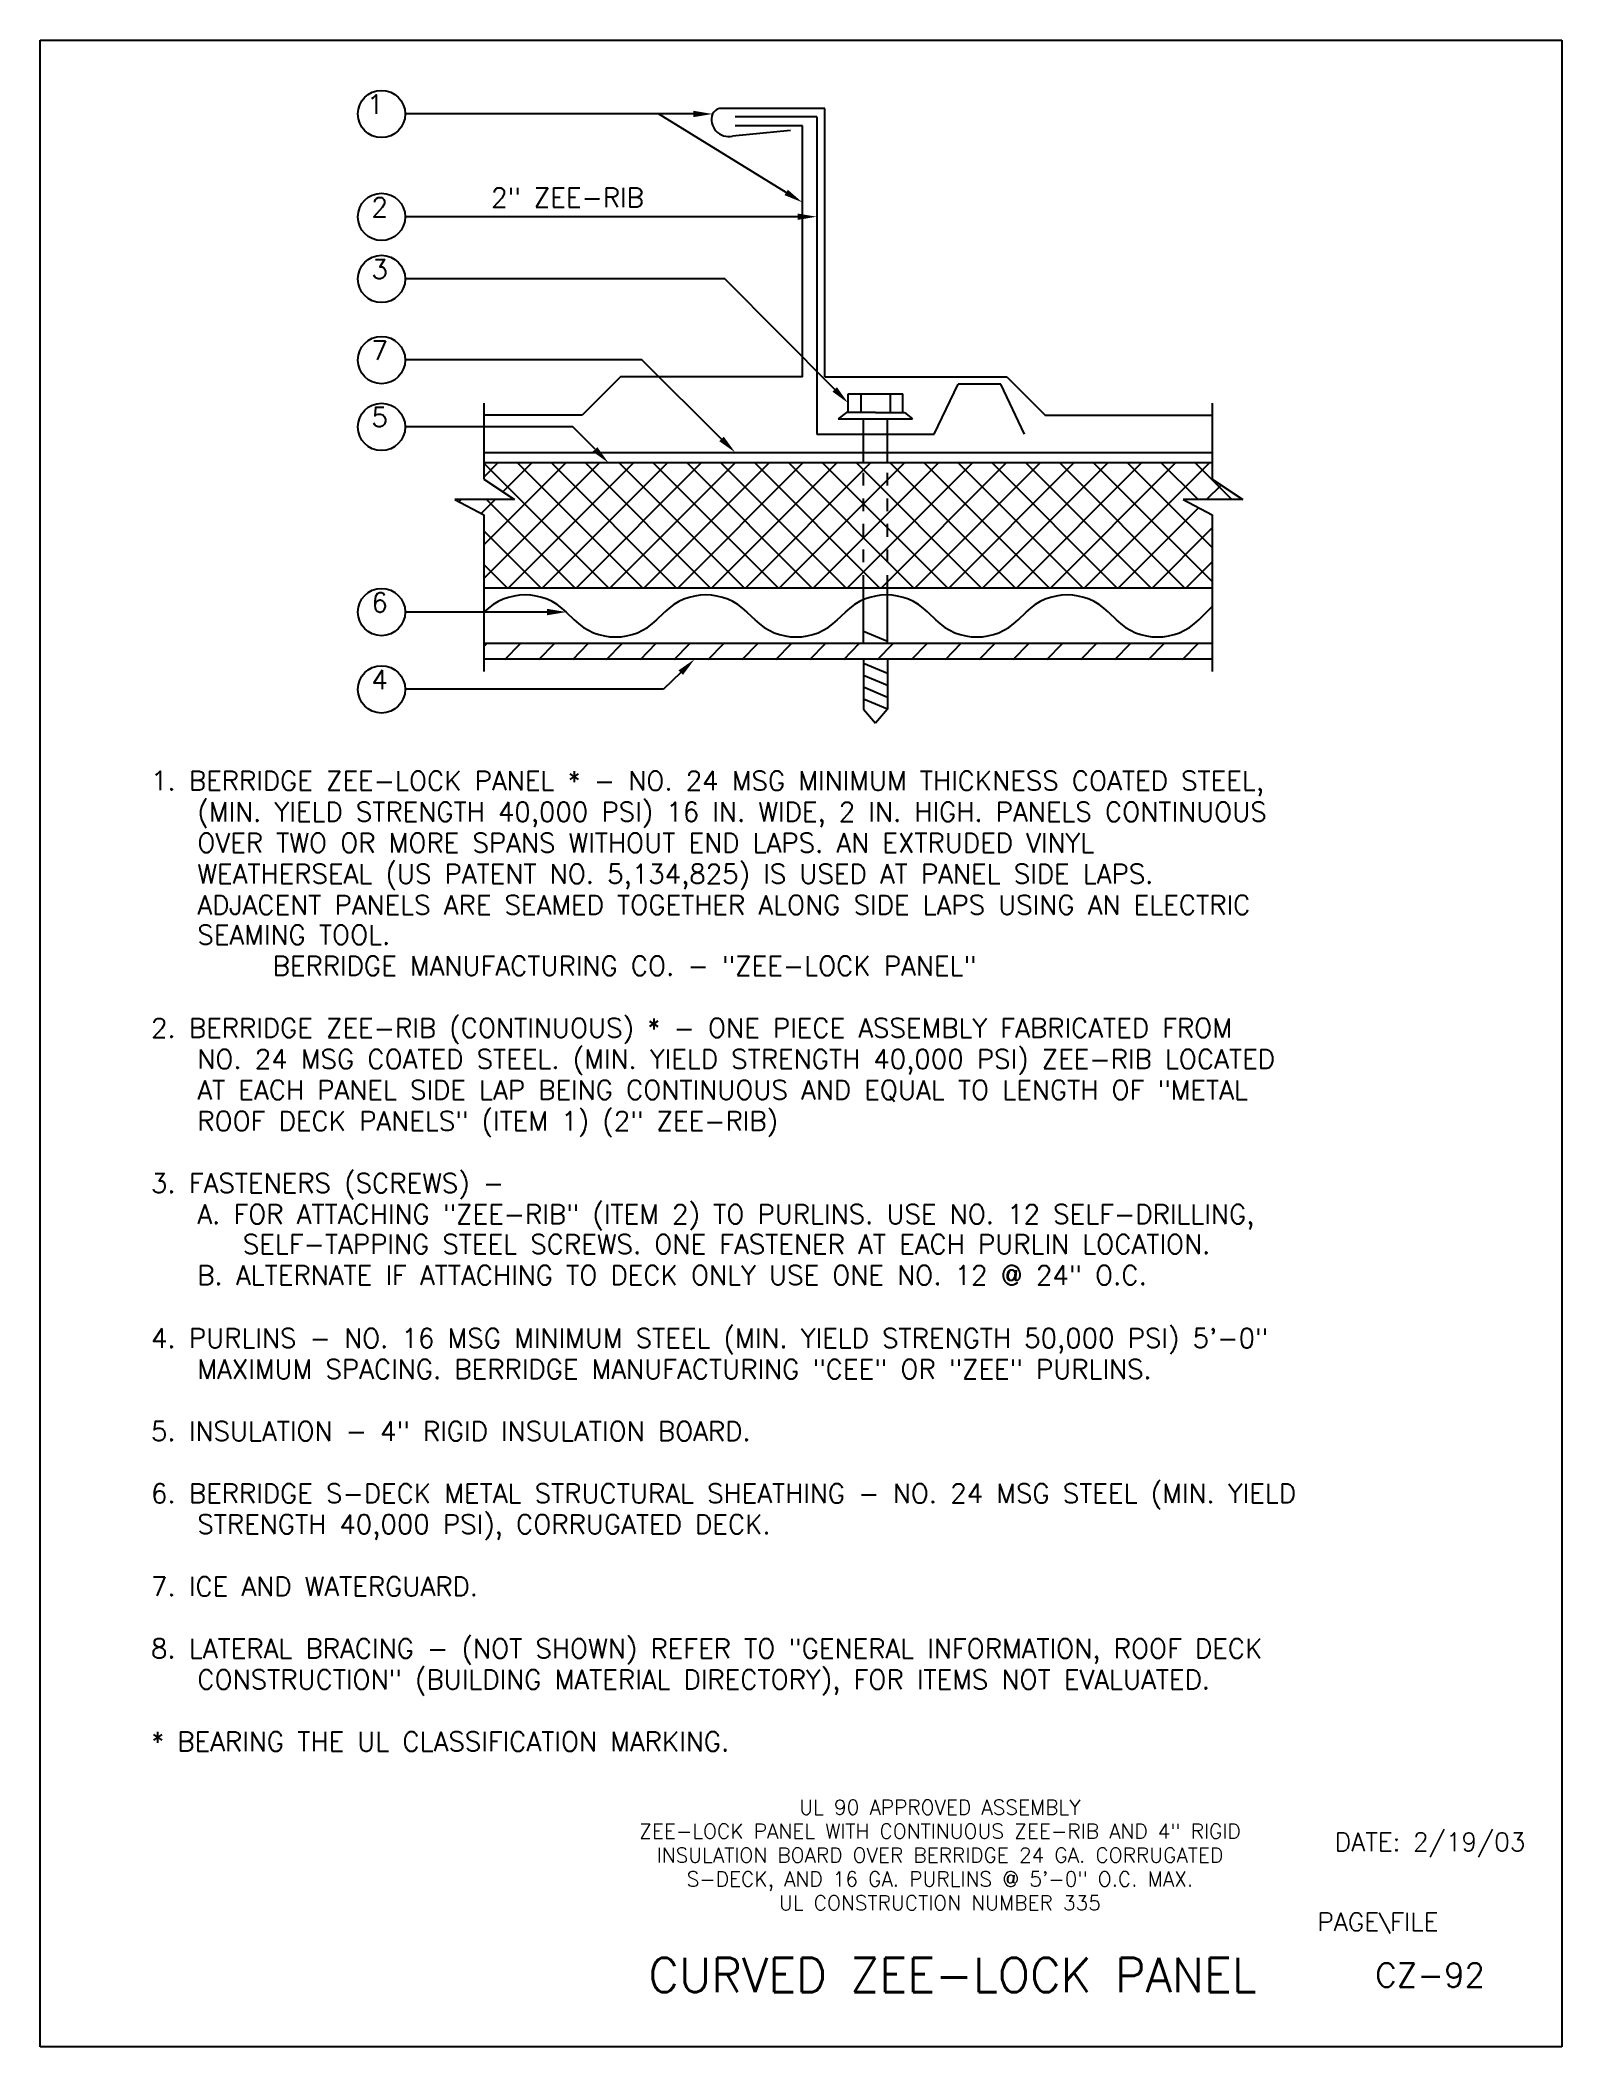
# Model space of a CAD drawing. Extents: x 0 to 11.9, y 0 to 15.7.
import ezdxf
from ezdxf.enums import TextEntityAlignment as Align

# ---------------------------------------------------------------- set-up
doc = ezdxf.new("R2010")
doc.units = 0
doc.header["$LTSCALE"] = 0.199995
doc.header["$MEASUREMENT"] = 0
doc.linetypes.add('HIDDENX2', pattern=[0.75, 0.5, -0.25])
doc.layers.get('0').update_dxf_attribs({"linetype": 'CONTINUOUS'})
for name, color, linetype in [('BORDER', 7, 'CONTINUOUS'), ('CMP-FLSH', 7, 'CONTINUOUS'), ('DIM-TXT', 7, 'CONTINUOUS'), ('STRCTR', 7, 'CONTINUOUS')]:
    doc.layers.add(name, color=color, linetype=linetype)
doc.styles.add('ROMANS', font='romans', dxfattribs={"height": 0.15})

# ---------------------------------------------------------------- blocks, each defined once
blk = doc.blocks.new('*X0')
at = {"color": 0, "linetype": 'CONTINUOUS'}
for p, q in [((-0.585, 20.363), (-0.563, 20.385)), ((-0.421, 20.262), (-0.298, 20.385)), ((-0.155, 20.262), (-0.033, 20.385)), ((0.11, 20.262), (0.232, 20.385)), ((0.375, 20.262), (0.497, 20.385)), ((0.64, 20.262), (0.762, 20.385)), ((0.905, 20.262), (1.027, 20.385)), ((1.17, 20.262), (1.293, 20.385)), ((1.436, 20.262), (1.558, 20.385)), ((1.701, 20.262), (1.823, 20.385)), ((1.966, 20.262), (2.088, 20.385)), ((2.231, 20.262), (2.353, 20.385)), ((2.496, 20.262), (2.618, 20.385)), ((2.761, 20.262), (2.884, 20.385)), ((3.027, 20.262), (3.149, 20.385)), ((3.292, 20.262), (3.414, 20.385)), ((3.557, 20.262), (3.679, 20.385)), ((3.822, 20.262), (3.944, 20.385)), ((4.087, 20.262), (4.209, 20.385)), ((4.352, 20.262), (4.475, 20.385)), ((4.618, 20.262), (4.74, 20.385)), ((4.883, 20.262), (5.005, 20.385))]:
    blk.add_line(p, q, dxfattribs=at)
blk = doc.blocks.new('*X1')
at = {"color": 0, "linetype": 'CONTINUOUS'}
for p, q in [((-0.585, 20.894), (0.321, 21.799)), ((-0.585, 21.159), (0.056, 21.799)), ((-0.585, 21.689), (-0.475, 21.799)), ((0.391, 20.822), (-0.585, 21.798)), ((-0.436, 21.573), (-0.21, 21.799)), ((-0.391, 20.822), (0.586, 21.799)), ((0.656, 20.822), (-0.321, 21.799)), ((-0.126, 20.822), (0.851, 21.799)), ((0.921, 20.822), (-0.056, 21.799)), ((0.139, 20.822), (1.116, 21.799)), ((1.187, 20.822), (0.21, 21.799)), ((0.404, 20.822), (1.381, 21.799)), ((1.452, 20.822), (0.475, 21.799)), ((0.67, 20.822), (1.647, 21.799)), ((1.717, 20.822), (0.74, 21.799)), ((0.935, 20.822), (1.912, 21.799)), ((1.982, 20.822), (1.005, 21.799)), ((1.2, 20.822), (2.177, 21.799)), ((2.247, 20.822), (1.27, 21.799)), ((1.465, 20.822), (2.442, 21.799)), ((2.512, 20.822), (1.535, 21.799)), ((1.73, 20.822), (2.707, 21.799)), ((2.778, 20.822), (1.801, 21.799)), ((1.995, 20.822), (2.972, 21.799)), ((3.043, 20.822), (2.066, 21.799)), ((2.261, 20.822), (3.238, 21.799)), ((3.308, 20.822), (2.331, 21.799)), ((2.526, 20.822), (3.503, 21.799)), ((3.573, 20.822), (2.596, 21.799)), ((2.791, 20.822), (3.768, 21.799)), ((3.838, 20.822), (2.861, 21.799)), ((3.056, 20.822), (4.033, 21.799)), ((4.103, 20.822), (3.126, 21.799)), ((3.321, 20.822), (4.298, 21.799)), ((4.369, 20.822), (3.392, 21.799)), ((3.586, 20.822), (4.563, 21.799)), ((4.634, 20.822), (3.657, 21.799)), ((3.852, 20.822), (4.828, 21.799)), ((4.899, 20.822), (3.922, 21.799)), ((4.117, 20.822), (5.094, 21.799)), ((5.115, 20.871), (4.187, 21.799)), ((5.115, 21.136), (4.452, 21.799)), ((5.005, 21.512), (4.717, 21.799)), ((5.27, 21.512), (4.983, 21.799)), ((5.071, 21.512), (5.185, 21.625)), ((5.337, 21.512), (5.344, 21.519)), ((-0.78, 21.494), (-0.762, 21.512)), ((-0.606, 21.403), (-0.497, 21.512)), ((0.126, 20.822), (-0.564, 21.512)), ((4.382, 20.822), (5.008, 21.448)), ((-0.139, 20.822), (-0.585, 21.268)), ((4.647, 20.822), (5.115, 21.29)), ((-0.404, 20.822), (-0.585, 21.003)), ((4.912, 20.822), (5.115, 21.025))]:
    blk.add_line(p, q, dxfattribs=at)

msp = doc.modelspace()

# ---------------------------------------------------------------- linework, layer by layer
at = {"color": 5, "linetype": 'CONTINUOUS'}
for p, q in [((0, 0), (0, 15.705)), ((0, 15.705), (11.91, 15.705)), ((11.91, 15.705), (11.91, 0)), ((11.91, 0), (0, 0))]:
    msp.add_line(p, q, dxfattribs=at)
at = {"layer": 'CMP-FLSH', "color": 1, "linetype": 'CONTINUOUS'}
for p, q in [((6.141, 15.171), (5.316, 15.171)), ((6.078, 15.104), (5.441, 15.104)), ((6.078, 15.104), (6.078, 12.621)), ((6.141, 13.071), (6.141, 15.171)), ((5.419, 14.955), (5.873, 15)), ((5.966, 15.034), (5.441, 15.034)), ((5.966, 13.071), (5.966, 15.034)), ((4.541, 13.071), (4.241, 12.771)), ((5.966, 13.071), (4.541, 13.071)), ((6.141, 13.071), (7.566, 13.071)), ((7.566, 13.071), (7.866, 12.771)), ((6.997, 12.621), (7.184, 13.012)), ((7.519, 13.012), (7.184, 13.012)), ((7.705, 12.621), (7.519, 13.012)), ((4.241, 12.771), (3.473, 12.771)), ((7.866, 12.771), (9.173, 12.771)), ((6.078, 12.621), (6.997, 12.621))]:
    msp.add_line(p, q, dxfattribs=at)
at = {"layer": 'CMP-FLSH', "color": 6, "linetype": 'CONTINUOUS'}
for p, q in [((6.324, 12.792), (6.324, 12.938)), ((6.324, 12.938), (6.751, 12.938)), ((6.423, 12.938), (6.423, 12.792)), ((6.652, 12.938), (6.652, 12.792)), ((6.751, 12.792), (6.751, 12.938)), ((6.311, 12.792), (6.247, 12.742)), ((6.247, 12.742), (6.828, 12.742)), ((6.538, 12.792), (6.311, 12.792)), ((6.444, 12.396), (6.444, 12.742)), ((6.538, 12.792), (6.764, 12.792)), ((6.631, 12.396), (6.631, 12.742)), ((6.764, 12.792), (6.828, 12.742)), ((3.473, 12.478), (9.173, 12.478)), ((6.444, 10.982), (6.444, 11.419)), ((6.631, 10.982), (6.631, 11.419)), ((6.631, 10.999), (6.444, 11.078)), ((6.444, 10.86), (6.444, 10.469)), ((6.631, 10.86), (6.631, 10.469)), ((6.631, 10.747), (6.444, 10.826)), ((6.631, 10.654), (6.444, 10.733)), ((6.631, 10.561), (6.444, 10.64)), ((6.631, 10.469), (6.444, 10.547)), ((6.444, 10.469), (6.538, 10.359)), ((6.631, 10.469), (6.538, 10.359))]:
    msp.add_line(p, q, dxfattribs=at)
at = {"layer": 'CMP-FLSH', "color": 9, "linetype": 'HIDDENX2'}
for p, q in [((6.444, 11.419), (6.444, 12.396)), ((6.631, 11.419), (6.631, 12.396))]:
    msp.add_line(p, q, dxfattribs=at)
at = {"layer": 'DIM-TXT', "color": 3, "linetype": 'CONTINUOUS'}
for p, q in [((5.112, 15.127), (2.857, 15.127)), ((5.839, 14.513), (4.841, 15.127)), ((5.928, 14.323), (2.857, 14.323)), ((5.36, 13.837), (2.857, 13.837)), ((6.219, 12.971), (5.36, 13.837)), ((4.71, 13.202), (2.857, 13.202)), ((5.333, 12.583), (4.71, 13.202)), ((4.168, 12.679), (2.857, 12.679)), ((4.343, 12.503), (4.168, 12.679)), ((3.968, 11.229), (2.857, 11.229)), ((5.014, 10.755), (4.879, 10.625)), ((4.879, 10.625), (2.857, 10.625))]:
    msp.add_line(p, q, dxfattribs=at)
for centre in [(2.672, 15.127), (2.672, 14.322), (2.672, 13.836), (2.672, 13.201), (2.672, 12.678), (2.672, 11.229), (2.672, 10.624)]:
    msp.add_circle(centre, 0.185, dxfattribs=at)
at = {"layer": 'DIM-TXT', "color": 1, "linetype": 'CONTINUOUS'}
for centre, radius, start, end in [((5.388, 15.084), 0.133, 161.1605, 283.2511), ((5.339, 15.088), 0.0858, 105.3062, 152.9529)]:
    msp.add_arc(centre, radius, start, end, dxfattribs=at)
at = {"layer": 'DIM-TXT', "color": 3, "linetype": 'CONTINUOUS'}
for points in [[(5.112, 15.152), (5.112, 15.102), (5.262, 15.127)], [(5.852, 14.534), (5.826, 14.492), (5.966, 14.435)], [(5.928, 14.348), (5.928, 14.298), (6.078, 14.323)], [(6.236, 12.989), (6.201, 12.954), (6.324, 12.865)], [(5.351, 12.601), (5.316, 12.566), (5.44, 12.478)], [(4.361, 12.52), (4.325, 12.485), (4.449, 12.396)], [(3.968, 11.254), (3.968, 11.204), (4.118, 11.229)], [(4.997, 10.773), (5.031, 10.737), (5.122, 10.86)]]:
    msp.add_solid(points, dxfattribs=at)
at = {"layer": 'STRCTR', "color": 2, "linetype": 'CONTINUOUS'}
for p, q in [((3.473, 12.865), (3.473, 12.269)), ((9.173, 12.865), (9.173, 12.269)), ((3.473, 12.269), (3.713, 12.109)), ((9.173, 12.269), (9.413, 12.109)), ((3.713, 12.109), (3.246, 12.109)), ((3.246, 12.109), (3.473, 11.989)), ((9.413, 12.109), (8.945, 12.109)), ((8.945, 12.109), (9.173, 11.989)), ((3.473, 11.989), (3.473, 10.764)), ((9.173, 11.989), (9.173, 10.764))]:
    msp.add_line(p, q, dxfattribs=at)
at = {"layer": 'STRCTR', "color": 4, "linetype": 'CONTINUOUS'}
for p, q in [((9.173, 12.396), (3.473, 12.396)), ((3.473, 11.419), (9.173, 11.419)), ((4.118, 11.229), (4.18, 11.167)), ((4.825, 11.167), (4.887, 11.229)), ((5.532, 11.229), (5.595, 11.167)), ((6.239, 11.167), (6.302, 11.229)), ((6.947, 11.229), (7.009, 11.167)), ((7.654, 11.167), (7.716, 11.229)), ((8.361, 11.229), (8.423, 11.167)), ((9.068, 11.167), (9.173, 11.273)), ((9.173, 10.982), (3.473, 10.982)), ((9.173, 10.86), (3.473, 10.86))]:
    msp.add_line(p, q, dxfattribs=at)
for centre, start, end in [((3.796, 10.907), 44.9998, 134.9998), ((5.21, 10.907), 44.9998, 134.9998), ((6.624, 10.907), 44.9998, 134.9998), ((8.038, 10.907), 44.9999, 134.9998), ((4.503, 11.49), 225.0003, 314.9997), ((5.917, 11.49), 225.0003, 314.9997), ((7.331, 11.49), 225.0003, 314.9997), ((8.745, 11.49), 225.0003, 314.9997)]:
    msp.add_arc(centre, 0.456, start, end, dxfattribs=at)

# ---------------------------------------------------------------- block references
for name in ['*X1', '*X0']:
    msp.add_blockref(name, (4.058, -9.403), dxfattribs=at)

# ---------------------------------------------------------------- texts
at = {"layer": 'BORDER', "color": 3, "linetype": 'CONTINUOUS', "style": 'ROMANS'}
for s, p in [('UL 90 APPROVED ASSEMBLY', (7.042, 1.817)), ('ZEE-LOCK PANEL WITH CONTINUOUS ZEE-RIB AND 4" RIGID', (7.042, 1.63)), ('INSULATION BOARD OVER BERRIDGE 24 GA. CORRUGATED', (7.042, 1.443)), ('S-DECK, AND 16 GA. PURLINS @ 5\'-0" O.C. MAX.', (7.042, 1.256)), ('UL CONSTRUCTION NUMBER 335', (7.042, 1.069))]:
    msp.add_text(s, height=0.11549, dxfattribs=at).set_placement(p, align=Align.CENTER)
msp.add_text('DATE: 2/19/03', height=0.14265, dxfattribs=at).set_placement((10.879, 1.594), align=Align.MIDDLE)
msp.add_text('PAGE\\FILE', height=0.1426, dxfattribs=at).set_placement((9.997, 0.907))
at = {"layer": 'BORDER', "color": 5, "style": 'ROMANS'}
msp.add_text('CURVED ZEE-LOCK PANEL', height=0.2671, dxfattribs=at).set_placement((7.141, 0.562), align=Align.MIDDLE)
at = {"layer": 'BORDER', "color": 2, "linetype": 'CONTINUOUS', "style": 'ROMANS'}
msp.add_text('CZ-92', height=0.1875, dxfattribs=at).set_placement((10.879, 0.562), align=Align.MIDDLE)
at = {"layer": 'DIM-TXT', "color": 3, "linetype": 'CONTINUOUS', "style": 'ROMANS'}
for s, p in [('1', (2.687, 15.127)), ('2', (2.722, 14.323)), ('3', (2.722, 13.837)), ('7', (2.722, 13.202)), ('5', (2.722, 12.679)), ('6', (2.722, 11.229)), ('4', (2.722, 10.625))]:
    msp.add_text(s, height=0.15, dxfattribs=at).set_placement(p, align=Align.RIGHT)
msp.add_text('2" ZEE-RIB', height=0.15, dxfattribs=at).set_placement((4.127, 14.398), align=Align.CENTER)
for s, p in [('1. BERRIDGE ZEE-LOCK PANEL * - NO. 24 MSG MINIMUM THICKNESS COATED STEEL,', (0.868, 9.834)), ('(MIN. YIELD STRENGTH 40,000 PSI) 16 IN. WIDE, 2 IN. HIGH. PANELS CONTINUOUS', (1.23, 9.591)), ('OVER TWO OR MORE SPANS WITHOUT END LAPS. AN EXTRUDED VINYL', (1.23, 9.348)), ('WEATHERSEAL (US PATENT NO. 5,134,825) IS USED AT PANEL SIDE LAPS.', (1.23, 9.105)), ('ADJACENT PANELS ARE SEAMED TOGETHER ALONG SIDE LAPS USING AN ELECTRIC', (1.23, 8.862)), ('SEAMING TOOL.', (1.23, 8.628)), ('BERRIDGE MANUFACTURING CO. - "ZEE-LOCK PANEL"', (1.82, 8.385)), ('2. BERRIDGE ZEE-RIB (CONTINUOUS) * - ONE PIECE ASSEMBLY FABRICATED FROM', (0.868, 7.899)), ('NO. 24 MSG COATED STEEL. (MIN. YIELD STRENGTH 40,000 PSI) ZEE-RIB LOCATED', (1.23, 7.656)), ('AT EACH PANEL SIDE LAP BEING CONTINUOUS AND EQUAL TO LENGTH OF "METAL', (1.23, 7.414)), ('ROOF DECK PANELS" (ITEM 1) (2" ZEE-RIB)', (1.23, 7.171)), ('3. FASTENERS (SCREWS) -', (0.868, 6.685)), ('A. FOR ATTACHING "ZEE-RIB" (ITEM 2) TO PURLINS. USE NO. 12 SELF-DRILLING,', (1.23, 6.442)), ('SELF-TAPPING STEEL SCREWS. ONE FASTENER AT EACH PURLIN LOCATION.', (1.586, 6.207)), ('B. ALTERNATE IF ATTACHING TO DECK ONLY USE ONE NO. 12 @ 24" O.C.', (1.23, 5.964)), ('4. PURLINS - NO. 16 MSG MINIMUM STEEL (MIN. YIELD STRENGTH 50,000 PSI) 5\'-0"', (0.868, 5.472)), ('MAXIMUM SPACING. BERRIDGE MANUFACTURING "CEE" OR "ZEE" PURLINS.', (1.23, 5.229)), ('5. INSULATION - 4" RIGID INSULATION BOARD.', (0.868, 4.743)), ('6. BERRIDGE S-DECK METAL STRUCTURAL SHEATHING - NO. 24 MSG STEEL (MIN. YIELD', (0.868, 4.257)), ('STRENGTH 40,000 PSI), CORRUGATED DECK.', (1.23, 4.015)), ('7. ICE AND WATERGUARD.', (0.868, 3.529)), ('8. LATERAL BRACING - (NOT SHOWN) REFER TO "GENERAL INFORMATION, ROOF DECK', (0.868, 3.043)), ('CONSTRUCTION" (BUILDING MATERIAL DIRECTORY), FOR ITEMS NOT EVALUATED.', (1.23, 2.8)), ('* BEARING THE UL CLASSIFICATION MARKING.', (0.868, 2.315))]:
    msp.add_text(s, height=0.15, dxfattribs=at).set_placement(p)

doc.saveas('drawing.dxf')
